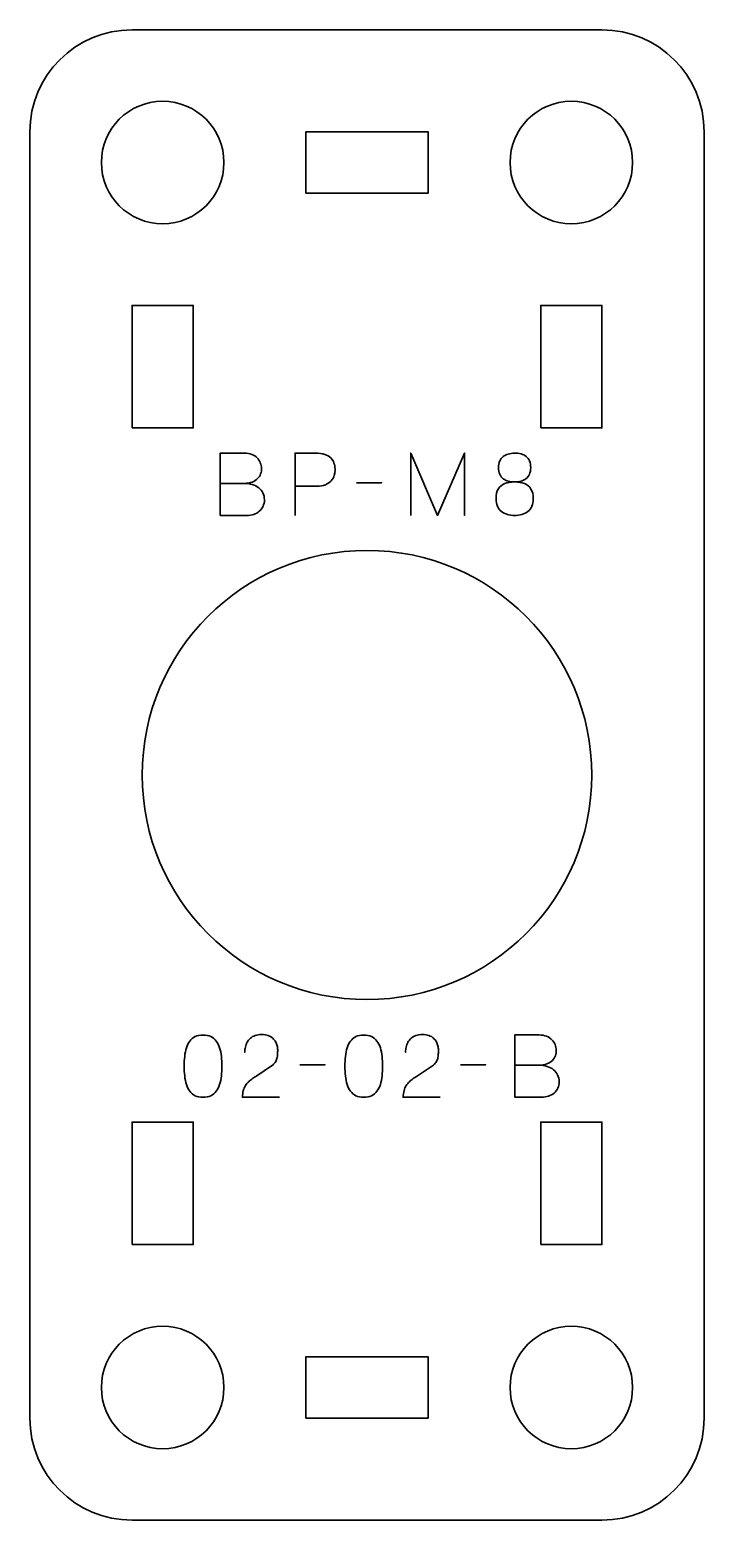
# Model space of a CAD drawing. Header units: centimetres. Extents: x -40 to 171, y -20 to 141.
# Drawn here: x 76.85 to 80.15, y 91.5 to 98.8 of the extents above; entities that cross this region are included whole.
import ezdxf

# ---------------------------------------------------------------- set-up
doc = ezdxf.new("R2010")
doc.units = ezdxf.units.CM
doc.header["$MEASUREMENT"] = 0
doc.layers.add('Layer 1', color=7, linetype='Continuous')

msp = doc.modelspace()

# ---------------------------------------------------------------- linework, layer by layer
at = {"layer": 'Layer 1', "color": 250, "lineweight": 35}
for points, knots in [([(79.65004, 91.50002), (79.65004, 91.50002), (77.35004, 91.50002), (77.35004, 91.50002), (77.35004, 91.50002), (77.07395, 91.50002), (76.85004, 91.72393), (76.85004, 92.00002), (76.85004, 92.00002), (76.85004, 92.00002), (76.85004, 98.30002), (76.85004, 98.30002), (76.85004, 98.30002), (76.85004, 98.57611), (77.07395, 98.80002), (77.35004, 98.80002), (77.35004, 98.80002), (77.35004, 98.80002), (79.65004, 98.80002), (79.65004, 98.80002), (79.65004, 98.80002), (79.92613, 98.80002), (80.15004, 98.57611), (80.15004, 98.30002), (80.15004, 98.30002), (80.15004, 98.30002), (80.15004, 92.00002), (80.15004, 92.00002), (80.15004, 92.00002), (80.15004, 91.72393), (79.92613, 91.50002), (79.65004, 91.50002)], [0, 0, 0, 0, 0.125, 0.125, 0.125, 0.125, 0.25, 0.25, 0.25, 0.25, 0.375, 0.375, 0.375, 0.375, 0.5, 0.5, 0.5, 0.5, 0.625, 0.625, 0.625, 0.625, 0.75, 0.75, 0.75, 0.75, 0.875, 0.875, 0.875, 0.875, 1, 1, 1, 1]), ([(77.20004, 98.15002), (77.20004, 98.31568), (77.33438, 98.45002), (77.50004, 98.45002), (77.50004, 98.45002), (77.6657, 98.45002), (77.80004, 98.31568), (77.80004, 98.15002), (77.80004, 98.15002), (77.80004, 97.98436), (77.6657, 97.85002), (77.50004, 97.85002), (77.50004, 97.85002), (77.33438, 97.85002), (77.20004, 97.98436), (77.20004, 98.15002)], [0, 0, 0, 0, 0.25, 0.25, 0.25, 0.25, 0.5, 0.5, 0.5, 0.5, 0.75, 0.75, 0.75, 0.75, 1, 1, 1, 1]), ([(79.20004, 98.15002), (79.20004, 98.31568), (79.33438, 98.45002), (79.50004, 98.45002), (79.50004, 98.45002), (79.6657, 98.45002), (79.80004, 98.31568), (79.80004, 98.15002), (79.80004, 98.15002), (79.80004, 97.98436), (79.6657, 97.85002), (79.50004, 97.85002), (79.50004, 97.85002), (79.33438, 97.85002), (79.20004, 97.98436), (79.20004, 98.15002)], [0, 0, 0, 0, 0.25, 0.25, 0.25, 0.25, 0.5, 0.5, 0.5, 0.5, 0.75, 0.75, 0.75, 0.75, 1, 1, 1, 1]), ([(78.20004, 98.00002), (78.20004, 98.00002), (78.20004, 98.30002), (78.20004, 98.30002), (78.20004, 98.30002), (78.20004, 98.30002), (78.80004, 98.30002), (78.80004, 98.30002), (78.80004, 98.30002), (78.80004, 98.30002), (78.80004, 98.00002), (78.80004, 98.00002), (78.80004, 98.00002), (78.80004, 98.00002), (78.20004, 98.00002), (78.20004, 98.00002)], [0, 0, 0, 0, 0.25, 0.25, 0.25, 0.25, 0.5, 0.5, 0.5, 0.5, 0.75, 0.75, 0.75, 0.75, 1, 1, 1, 1]), ([(77.35004, 96.85002), (77.35004, 96.85002), (77.35004, 97.45002), (77.35004, 97.45002), (77.35004, 97.45002), (77.35004, 97.45002), (77.65004, 97.45002), (77.65004, 97.45002), (77.65004, 97.45002), (77.65004, 97.45002), (77.65004, 96.85002), (77.65004, 96.85002), (77.65004, 96.85002), (77.65004, 96.85002), (77.35004, 96.85002), (77.35004, 96.85002)], [0, 0, 0, 0, 0.25, 0.25, 0.25, 0.25, 0.5, 0.5, 0.5, 0.5, 0.75, 0.75, 0.75, 0.75, 1, 1, 1, 1]), ([(79.35004, 96.85002), (79.35004, 96.85002), (79.35004, 97.45002), (79.35004, 97.45002), (79.35004, 97.45002), (79.35004, 97.45002), (79.65004, 97.45002), (79.65004, 97.45002), (79.65004, 97.45002), (79.65004, 97.45002), (79.65004, 96.85002), (79.65004, 96.85002), (79.65004, 96.85002), (79.65004, 96.85002), (79.35004, 96.85002), (79.35004, 96.85002)], [0, 0, 0, 0, 0.25, 0.25, 0.25, 0.25, 0.5, 0.5, 0.5, 0.5, 0.75, 0.75, 0.75, 0.75, 1, 1, 1, 1]), ([(78.5, 96.25), (79.10742, 96.25), (79.6, 95.75742), (79.6, 95.15), (79.6, 95.15), (79.6, 94.54258), (79.10742, 94.05), (78.5, 94.05), (78.5, 94.05), (77.89258, 94.05), (77.4, 94.54258), (77.4, 95.15), (77.4, 95.15), (77.4, 95.75742), (77.89258, 96.25), (78.5, 96.25)], [0, 0, 0, 0, 0.25, 0.25, 0.25, 0.25, 0.5, 0.5, 0.5, 0.5, 0.75, 0.75, 0.75, 0.75, 1, 1, 1, 1]), ([(77.35004, 92.85002), (77.35004, 92.85002), (77.35004, 93.45002), (77.35004, 93.45002), (77.35004, 93.45002), (77.35004, 93.45002), (77.65004, 93.45002), (77.65004, 93.45002), (77.65004, 93.45002), (77.65004, 93.45002), (77.65004, 92.85002), (77.65004, 92.85002), (77.65004, 92.85002), (77.65004, 92.85002), (77.35004, 92.85002), (77.35004, 92.85002)], [0, 0, 0, 0, 0.25, 0.25, 0.25, 0.25, 0.5, 0.5, 0.5, 0.5, 0.75, 0.75, 0.75, 0.75, 1, 1, 1, 1]), ([(79.35004, 92.85002), (79.35004, 92.85002), (79.35004, 93.45002), (79.35004, 93.45002), (79.35004, 93.45002), (79.35004, 93.45002), (79.65004, 93.45002), (79.65004, 93.45002), (79.65004, 93.45002), (79.65004, 93.45002), (79.65004, 92.85002), (79.65004, 92.85002), (79.65004, 92.85002), (79.65004, 92.85002), (79.35004, 92.85002), (79.35004, 92.85002)], [0, 0, 0, 0, 0.25, 0.25, 0.25, 0.25, 0.5, 0.5, 0.5, 0.5, 0.75, 0.75, 0.75, 0.75, 1, 1, 1, 1]), ([(77.20004, 92.15002), (77.20004, 92.31568), (77.33438, 92.45002), (77.50004, 92.45002), (77.50004, 92.45002), (77.6657, 92.45002), (77.80004, 92.31568), (77.80004, 92.15002), (77.80004, 92.15002), (77.80004, 91.98436), (77.6657, 91.85002), (77.50004, 91.85002), (77.50004, 91.85002), (77.33438, 91.85002), (77.20004, 91.98436), (77.20004, 92.15002)], [0, 0, 0, 0, 0.25, 0.25, 0.25, 0.25, 0.5, 0.5, 0.5, 0.5, 0.75, 0.75, 0.75, 0.75, 1, 1, 1, 1]), ([(79.20004, 92.15002), (79.20004, 92.31568), (79.33438, 92.45002), (79.50004, 92.45002), (79.50004, 92.45002), (79.6657, 92.45002), (79.80004, 92.31568), (79.80004, 92.15002), (79.80004, 92.15002), (79.80004, 91.98436), (79.6657, 91.85002), (79.50004, 91.85002), (79.50004, 91.85002), (79.33438, 91.85002), (79.20004, 91.98436), (79.20004, 92.15002)], [0, 0, 0, 0, 0.25, 0.25, 0.25, 0.25, 0.5, 0.5, 0.5, 0.5, 0.75, 0.75, 0.75, 0.75, 1, 1, 1, 1]), ([(78.20004, 92.00002), (78.20004, 92.00002), (78.20004, 92.30002), (78.20004, 92.30002), (78.20004, 92.30002), (78.20004, 92.30002), (78.80004, 92.30002), (78.80004, 92.30002), (78.80004, 92.30002), (78.80004, 92.30002), (78.80004, 92.00002), (78.80004, 92.00002), (78.80004, 92.00002), (78.80004, 92.00002), (78.20004, 92.00002), (78.20004, 92.00002)], [0, 0, 0, 0, 0.25, 0.25, 0.25, 0.25, 0.5, 0.5, 0.5, 0.5, 0.75, 0.75, 0.75, 0.75, 1, 1, 1, 1])]:
    msp.add_open_spline(points, degree=3, knots=knots, dxfattribs=at)
at = {"layer": 'Layer 1', "color": 30, "lineweight": 35}
for points, knots in [([(77.78182, 96.5786), (77.78182, 96.5786), (77.89908, 96.5786), (77.89908, 96.5786), (77.89908, 96.5786), (77.91432, 96.57867), (77.9273, 96.58078), (77.93824, 96.58495), (77.93824, 96.58495), (77.94911, 96.58904), (77.95792, 96.59461), (77.96477, 96.6016), (77.96477, 96.6016), (77.97161, 96.60858), (77.97655, 96.61648), (77.97966, 96.62523), (77.97966, 96.62523), (77.98269, 96.63391), (77.9841, 96.64294), (77.98375, 96.65225), (77.98375, 96.65225), (77.98332, 96.66157), (77.98135, 96.6706), (77.97782, 96.67942), (77.97782, 96.67942), (77.97436, 96.68824), (77.96914, 96.69621), (77.9623, 96.70334), (77.9623, 96.70334), (77.95546, 96.71046), (77.94692, 96.71611), (77.93655, 96.72027), (77.93655, 96.72027), (77.92617, 96.7245), (77.91397, 96.72669), (77.89993, 96.72676), (77.89993, 96.72676), (77.89993, 96.72676), (77.78182, 96.72676), (77.78182, 96.72676), (77.78182, 96.72676), (77.78182, 96.72676), (77.78182, 96.42154), (77.78182, 96.42154), (77.78182, 96.42154), (77.78182, 96.42154), (77.91178, 96.42154), (77.91178, 96.42154), (77.91178, 96.42154), (77.92392, 96.42154), (77.93521, 96.4233), (77.94565, 96.42676), (77.94565, 96.42676), (77.95609, 96.43029), (77.96519, 96.4353), (77.97309, 96.442), (77.97309, 96.442), (77.98093, 96.44863), (77.98706, 96.45668), (77.99144, 96.4662), (77.99144, 96.4662), (77.99581, 96.47573), (77.99807, 96.48652), (77.99814, 96.49859), (77.99814, 96.49859), (77.99786, 96.51072), (77.99532, 96.52166), (77.99045, 96.53146), (77.99045, 96.53146), (77.98558, 96.54127), (77.97881, 96.54967), (77.97006, 96.55672), (77.97006, 96.55672), (77.96131, 96.56371), (77.95087, 96.56914), (77.93887, 96.57288), (77.93887, 96.57288), (77.92688, 96.57662), (77.91362, 96.57852), (77.89908, 96.5786), (77.89908, 96.5786), (77.91362, 96.57852), (77.92688, 96.57662), (77.93887, 96.57288), (77.93887, 96.57288), (77.95087, 96.56914), (77.96131, 96.56371), (77.97006, 96.55672), (77.97006, 96.55672), (77.97881, 96.54967), (77.98558, 96.54127), (77.99045, 96.53146), (77.99045, 96.53146), (77.99532, 96.52166), (77.99786, 96.51072), (77.99814, 96.49859), (77.99814, 96.49859), (77.99807, 96.48652), (77.99581, 96.47573), (77.99144, 96.4662), (77.99144, 96.4662), (77.98706, 96.45668), (77.98093, 96.44863), (77.97309, 96.442), (77.97309, 96.442), (77.96519, 96.4353), (77.95609, 96.43029), (77.94565, 96.42676), (77.94565, 96.42676), (77.93521, 96.4233), (77.92392, 96.42154), (77.91178, 96.42154), (77.91178, 96.42154), (77.91178, 96.42154), (77.78182, 96.42154), (77.78182, 96.42154), (77.78182, 96.42154), (77.78182, 96.42154), (77.78182, 96.72676), (77.78182, 96.72676), (77.78182, 96.72676), (77.78182, 96.72676), (77.89993, 96.72676), (77.89993, 96.72676), (77.89993, 96.72676), (77.91397, 96.72669), (77.92617, 96.7245), (77.93655, 96.72027), (77.93655, 96.72027), (77.94692, 96.71611), (77.95546, 96.71046), (77.9623, 96.70334), (77.9623, 96.70334), (77.96914, 96.69621), (77.97436, 96.68824), (77.97782, 96.67942), (77.97782, 96.67942), (77.98135, 96.6706), (77.98332, 96.66157), (77.98375, 96.65225), (77.98375, 96.65225), (77.9841, 96.64294), (77.98269, 96.63391), (77.97966, 96.62523), (77.97966, 96.62523), (77.97655, 96.61648), (77.97161, 96.60858), (77.96477, 96.6016), (77.96477, 96.6016), (77.95792, 96.59461), (77.94911, 96.58904), (77.93824, 96.58495), (77.93824, 96.58495), (77.9273, 96.58078), (77.91432, 96.57867), (77.89908, 96.5786), (77.89908, 96.5786), (77.89908, 96.5786), (77.78182, 96.5786), (77.78182, 96.5786)], [0, 0, 0, 0, 0.025, 0.025, 0.025, 0.025, 0.05, 0.05, 0.05, 0.05, 0.075, 0.075, 0.075, 0.075, 0.1, 0.1, 0.1, 0.1, 0.125, 0.125, 0.125, 0.125, 0.15, 0.15, 0.15, 0.15, 0.175, 0.175, 0.175, 0.175, 0.2, 0.2, 0.2, 0.2, 0.225, 0.225, 0.225, 0.225, 0.25, 0.25, 0.25, 0.25, 0.275, 0.275, 0.275, 0.275, 0.3, 0.3, 0.3, 0.3, 0.325, 0.325, 0.325, 0.325, 0.35, 0.35, 0.35, 0.35, 0.375, 0.375, 0.375, 0.375, 0.4, 0.4, 0.4, 0.4, 0.425, 0.425, 0.425, 0.425, 0.45, 0.45, 0.45, 0.45, 0.475, 0.475, 0.475, 0.475, 0.5, 0.5, 0.5, 0.5, 0.525, 0.525, 0.525, 0.525, 0.55, 0.55, 0.55, 0.55, 0.575, 0.575, 0.575, 0.575, 0.6, 0.6, 0.6, 0.6, 0.625, 0.625, 0.625, 0.625, 0.65, 0.65, 0.65, 0.65, 0.675, 0.675, 0.675, 0.675, 0.7, 0.7, 0.7, 0.7, 0.725, 0.725, 0.725, 0.725, 0.75, 0.75, 0.75, 0.75, 0.775, 0.775, 0.775, 0.775, 0.8, 0.8, 0.8, 0.8, 0.825, 0.825, 0.825, 0.825, 0.85, 0.85, 0.85, 0.85, 0.875, 0.875, 0.875, 0.875, 0.9, 0.9, 0.9, 0.9, 0.925, 0.925, 0.925, 0.925, 0.95, 0.95, 0.95, 0.95, 0.975, 0.975, 0.975, 0.975, 1, 1, 1, 1]), ([(78.148, 96.42154), (78.148, 96.42154), (78.148, 96.72676), (78.148, 96.72676), (78.148, 96.72676), (78.148, 96.72676), (78.24537, 96.72676), (78.24537, 96.72676), (78.24537, 96.72676), (78.26484, 96.72669), (78.28085, 96.7245), (78.29348, 96.72027), (78.29348, 96.72027), (78.30604, 96.71611), (78.31592, 96.71032), (78.32305, 96.70298), (78.32305, 96.70298), (78.33017, 96.69572), (78.33525, 96.68739), (78.33836, 96.67801), (78.33836, 96.67801), (78.34139, 96.66862), (78.34315, 96.65882), (78.34358, 96.64844), (78.34358, 96.64844), (78.34407, 96.63807), (78.34287, 96.62791), (78.34005, 96.61804), (78.34005, 96.61804), (78.33716, 96.60816), (78.33229, 96.5992), (78.3253, 96.59115), (78.3253, 96.59115), (78.31839, 96.58311), (78.30901, 96.57669), (78.29722, 96.57196), (78.29722, 96.57196), (78.28544, 96.56717), (78.27084, 96.56477), (78.25341, 96.56463), (78.25341, 96.56463), (78.25341, 96.56463), (78.148, 96.56463), (78.148, 96.56463), (78.148, 96.56463), (78.148, 96.56463), (78.25341, 96.56463), (78.25341, 96.56463), (78.25341, 96.56463), (78.27048, 96.56477), (78.28495, 96.56717), (78.29666, 96.57196), (78.29666, 96.57196), (78.30844, 96.57669), (78.31783, 96.58311), (78.32488, 96.59115), (78.32488, 96.59115), (78.33187, 96.5992), (78.33688, 96.60816), (78.33984, 96.61804), (78.33984, 96.61804), (78.3428, 96.62791), (78.34407, 96.63807), (78.34358, 96.64844), (78.34358, 96.64844), (78.34315, 96.65882), (78.34139, 96.66862), (78.33822, 96.67801), (78.33822, 96.67801), (78.33511, 96.68739), (78.32989, 96.69572), (78.32276, 96.70298), (78.32276, 96.70298), (78.31557, 96.71032), (78.30569, 96.71611), (78.29313, 96.72027), (78.29313, 96.72027), (78.2805, 96.7245), (78.26463, 96.72669), (78.24537, 96.72676), (78.24537, 96.72676), (78.24537, 96.72676), (78.148, 96.72676), (78.148, 96.72676), (78.148, 96.72676), (78.148, 96.72676), (78.148, 96.42154), (78.148, 96.42154)], [0, 0, 0, 0, 0.0454545, 0.0454545, 0.0454545, 0.0454545, 0.0909091, 0.0909091, 0.0909091, 0.0909091, 0.1363636, 0.1363636, 0.1363636, 0.1363636, 0.1818182, 0.1818182, 0.1818182, 0.1818182, 0.2272727, 0.2272727, 0.2272727, 0.2272727, 0.2727273, 0.2727273, 0.2727273, 0.2727273, 0.3181818, 0.3181818, 0.3181818, 0.3181818, 0.3636364, 0.3636364, 0.3636364, 0.3636364, 0.4090909, 0.4090909, 0.4090909, 0.4090909, 0.4545455, 0.4545455, 0.4545455, 0.4545455, 0.5, 0.5, 0.5, 0.5, 0.5454545, 0.5454545, 0.5454545, 0.5454545, 0.5909091, 0.5909091, 0.5909091, 0.5909091, 0.6363636, 0.6363636, 0.6363636, 0.6363636, 0.6818182, 0.6818182, 0.6818182, 0.6818182, 0.7272727, 0.7272727, 0.7272727, 0.7272727, 0.7727273, 0.7727273, 0.7727273, 0.7727273, 0.8181818, 0.8181818, 0.8181818, 0.8181818, 0.8636364, 0.8636364, 0.8636364, 0.8636364, 0.9090909, 0.9090909, 0.9090909, 0.9090909, 0.9545455, 0.9545455, 0.9545455, 0.9545455, 1, 1, 1, 1]), ([(78.71441, 96.42154), (78.71441, 96.42154), (78.71441, 96.72676), (78.71441, 96.72676), (78.71441, 96.72676), (78.71441, 96.72676), (78.84564, 96.42154), (78.84564, 96.42154), (78.84564, 96.42154), (78.84564, 96.42154), (78.9773, 96.72676), (78.9773, 96.72676), (78.9773, 96.72676), (78.9773, 96.72676), (78.9773, 96.42154), (78.9773, 96.42154), (78.9773, 96.42154), (78.9773, 96.42154), (78.9773, 96.72676), (78.9773, 96.72676), (78.9773, 96.72676), (78.9773, 96.72676), (78.84564, 96.42154), (78.84564, 96.42154), (78.84564, 96.42154), (78.84564, 96.42154), (78.71441, 96.72676), (78.71441, 96.72676), (78.71441, 96.72676), (78.71441, 96.72676), (78.71441, 96.42154), (78.71441, 96.42154)], [0, 0, 0, 0, 0.125, 0.125, 0.125, 0.125, 0.25, 0.25, 0.25, 0.25, 0.375, 0.375, 0.375, 0.375, 0.5, 0.5, 0.5, 0.5, 0.625, 0.625, 0.625, 0.625, 0.75, 0.75, 0.75, 0.75, 0.875, 0.875, 0.875, 0.875, 1, 1, 1, 1]), ([(79.22241, 96.58537), (79.23327, 96.58537), (79.24343, 96.58664), (79.25296, 96.58918), (79.25296, 96.58918), (79.26241, 96.59179), (79.27074, 96.59588), (79.278, 96.60146), (79.278, 96.60146), (79.2852, 96.60703), (79.29084, 96.6143), (79.29494, 96.62326), (79.29494, 96.62326), (79.29903, 96.63215), (79.30107, 96.64294), (79.30114, 96.65564), (79.30114, 96.65564), (79.30107, 96.66834), (79.2991, 96.67921), (79.29522, 96.68824), (79.29522, 96.68824), (79.29134, 96.69727), (79.28583, 96.70468), (79.27878, 96.71039), (79.27878, 96.71039), (79.27172, 96.71604), (79.2634, 96.7202), (79.2538, 96.72281), (79.2538, 96.72281), (79.24428, 96.72542), (79.23376, 96.72655), (79.22241, 96.72634), (79.22241, 96.72634), (79.21105, 96.7262), (79.20053, 96.72471), (79.19101, 96.7221), (79.19101, 96.7221), (79.18141, 96.71942), (79.17309, 96.71533), (79.16603, 96.70976), (79.16603, 96.70976), (79.15898, 96.70418), (79.15347, 96.69692), (79.14959, 96.68803), (79.14959, 96.68803), (79.14571, 96.67907), (79.14374, 96.66834), (79.14367, 96.65564), (79.14367, 96.65564), (79.14374, 96.64294), (79.14578, 96.63215), (79.14988, 96.62326), (79.14988, 96.62326), (79.15397, 96.6143), (79.15961, 96.60703), (79.16688, 96.60146), (79.16688, 96.60146), (79.17408, 96.59588), (79.1824, 96.59179), (79.19186, 96.58918), (79.19186, 96.58918), (79.20138, 96.58664), (79.21154, 96.58537), (79.22241, 96.58537)], [0, 0, 0, 0, 0.0625, 0.0625, 0.0625, 0.0625, 0.125, 0.125, 0.125, 0.125, 0.1875, 0.1875, 0.1875, 0.1875, 0.25, 0.25, 0.25, 0.25, 0.3125, 0.3125, 0.3125, 0.3125, 0.375, 0.375, 0.375, 0.375, 0.4375, 0.4375, 0.4375, 0.4375, 0.5, 0.5, 0.5, 0.5, 0.5625, 0.5625, 0.5625, 0.5625, 0.625, 0.625, 0.625, 0.625, 0.6875, 0.6875, 0.6875, 0.6875, 0.75, 0.75, 0.75, 0.75, 0.8125, 0.8125, 0.8125, 0.8125, 0.875, 0.875, 0.875, 0.875, 0.9375, 0.9375, 0.9375, 0.9375, 1, 1, 1, 1]), ([(79.22241, 96.58537), (79.23327, 96.58537), (79.24343, 96.58664), (79.25296, 96.58918), (79.25296, 96.58918), (79.26241, 96.59179), (79.27074, 96.59588), (79.278, 96.60146), (79.278, 96.60146), (79.2852, 96.60703), (79.29084, 96.6143), (79.29494, 96.62326), (79.29494, 96.62326), (79.29903, 96.63215), (79.30107, 96.64294), (79.30114, 96.65564), (79.30114, 96.65564), (79.30107, 96.66834), (79.2991, 96.67921), (79.29522, 96.68824), (79.29522, 96.68824), (79.29134, 96.69727), (79.28583, 96.70468), (79.27878, 96.71039), (79.27878, 96.71039), (79.27172, 96.71604), (79.2634, 96.7202), (79.2538, 96.72281), (79.2538, 96.72281), (79.24428, 96.72542), (79.23376, 96.72655), (79.22241, 96.72634), (79.22241, 96.72634), (79.21105, 96.7262), (79.20053, 96.72471), (79.19101, 96.7221), (79.19101, 96.7221), (79.18141, 96.71942), (79.17309, 96.71533), (79.16603, 96.70976), (79.16603, 96.70976), (79.15898, 96.70418), (79.15347, 96.69692), (79.14959, 96.68803), (79.14959, 96.68803), (79.14571, 96.67907), (79.14374, 96.66834), (79.14367, 96.65564), (79.14367, 96.65564), (79.14374, 96.64294), (79.14578, 96.63215), (79.14988, 96.62326), (79.14988, 96.62326), (79.15397, 96.6143), (79.15961, 96.60703), (79.16688, 96.60146), (79.16688, 96.60146), (79.17408, 96.59588), (79.1824, 96.59179), (79.19186, 96.58918), (79.19186, 96.58918), (79.20138, 96.58664), (79.21154, 96.58537), (79.22241, 96.58537)], [0, 0, 0, 0, 0.0625, 0.0625, 0.0625, 0.0625, 0.125, 0.125, 0.125, 0.125, 0.1875, 0.1875, 0.1875, 0.1875, 0.25, 0.25, 0.25, 0.25, 0.3125, 0.3125, 0.3125, 0.3125, 0.375, 0.375, 0.375, 0.375, 0.4375, 0.4375, 0.4375, 0.4375, 0.5, 0.5, 0.5, 0.5, 0.5625, 0.5625, 0.5625, 0.5625, 0.625, 0.625, 0.625, 0.625, 0.6875, 0.6875, 0.6875, 0.6875, 0.75, 0.75, 0.75, 0.75, 0.8125, 0.8125, 0.8125, 0.8125, 0.875, 0.875, 0.875, 0.875, 0.9375, 0.9375, 0.9375, 0.9375, 1, 1, 1, 1]), ([(78.44856, 96.58114), (78.44856, 96.58114), (78.57175, 96.58114), (78.57175, 96.58114), (78.57175, 96.58114), (78.57175, 96.58114), (78.44856, 96.58114), (78.44856, 96.58114)], [0, 0, 0, 0, 0.5, 0.5, 0.5, 0.5, 1, 1, 1, 1]), ([(79.22241, 96.42154), (79.23511, 96.42154), (79.24696, 96.42302), (79.25797, 96.42613), (79.25797, 96.42613), (79.26897, 96.42923), (79.27864, 96.4341), (79.28703, 96.44073), (79.28703, 96.44073), (79.29536, 96.44729), (79.30192, 96.45576), (79.30665, 96.4662), (79.30665, 96.4662), (79.31138, 96.47657), (79.31377, 96.48906), (79.31384, 96.50367), (79.31384, 96.50367), (79.3137, 96.52307), (79.30989, 96.5388), (79.30234, 96.5508), (79.30234, 96.5508), (79.2948, 96.56286), (79.28421, 96.57161), (79.27059, 96.57718), (79.27059, 96.57718), (79.25691, 96.58269), (79.24089, 96.58544), (79.22241, 96.58537), (79.22241, 96.58537), (79.20399, 96.58544), (79.1879, 96.58269), (79.17436, 96.57718), (79.17436, 96.57718), (79.16074, 96.57161), (79.15023, 96.56286), (79.14275, 96.5508), (79.14275, 96.5508), (79.13527, 96.5388), (79.13146, 96.52307), (79.13139, 96.50367), (79.13139, 96.50367), (79.13146, 96.48906), (79.13386, 96.47657), (79.13859, 96.4662), (79.13859, 96.4662), (79.14331, 96.45576), (79.1498, 96.44729), (79.1582, 96.44073), (79.1582, 96.44073), (79.16653, 96.4341), (79.17612, 96.42923), (79.18713, 96.42613), (79.18713, 96.42613), (79.19806, 96.42302), (79.20985, 96.42154), (79.22241, 96.42154)], [0, 0, 0, 0, 0.0714286, 0.0714286, 0.0714286, 0.0714286, 0.1428571, 0.1428571, 0.1428571, 0.1428571, 0.2142857, 0.2142857, 0.2142857, 0.2142857, 0.2857143, 0.2857143, 0.2857143, 0.2857143, 0.3571429, 0.3571429, 0.3571429, 0.3571429, 0.4285714, 0.4285714, 0.4285714, 0.4285714, 0.5, 0.5, 0.5, 0.5, 0.5714286, 0.5714286, 0.5714286, 0.5714286, 0.6428571, 0.6428571, 0.6428571, 0.6428571, 0.7142857, 0.7142857, 0.7142857, 0.7142857, 0.7857143, 0.7857143, 0.7857143, 0.7857143, 0.8571429, 0.8571429, 0.8571429, 0.8571429, 0.9285714, 0.9285714, 0.9285714, 0.9285714, 1, 1, 1, 1]), ([(79.22241, 96.42154), (79.23511, 96.42154), (79.24696, 96.42302), (79.25797, 96.42613), (79.25797, 96.42613), (79.26897, 96.42923), (79.27864, 96.4341), (79.28703, 96.44073), (79.28703, 96.44073), (79.29536, 96.44729), (79.30192, 96.45576), (79.30665, 96.4662), (79.30665, 96.4662), (79.31138, 96.47657), (79.31377, 96.48906), (79.31384, 96.50367), (79.31384, 96.50367), (79.3137, 96.52307), (79.30989, 96.5388), (79.30234, 96.5508), (79.30234, 96.5508), (79.2948, 96.56286), (79.28421, 96.57161), (79.27059, 96.57718), (79.27059, 96.57718), (79.25691, 96.58269), (79.24089, 96.58544), (79.22241, 96.58537), (79.22241, 96.58537), (79.20399, 96.58544), (79.1879, 96.58269), (79.17436, 96.57718), (79.17436, 96.57718), (79.16074, 96.57161), (79.15023, 96.56286), (79.14275, 96.5508), (79.14275, 96.5508), (79.13527, 96.5388), (79.13146, 96.52307), (79.13139, 96.50367), (79.13139, 96.50367), (79.13146, 96.48906), (79.13386, 96.47657), (79.13859, 96.4662), (79.13859, 96.4662), (79.14331, 96.45576), (79.1498, 96.44729), (79.1582, 96.44073), (79.1582, 96.44073), (79.16653, 96.4341), (79.17612, 96.42923), (79.18713, 96.42613), (79.18713, 96.42613), (79.19806, 96.42302), (79.20985, 96.42154), (79.22241, 96.42154)], [0, 0, 0, 0, 0.0714286, 0.0714286, 0.0714286, 0.0714286, 0.1428571, 0.1428571, 0.1428571, 0.1428571, 0.2142857, 0.2142857, 0.2142857, 0.2142857, 0.2857143, 0.2857143, 0.2857143, 0.2857143, 0.3571429, 0.3571429, 0.3571429, 0.3571429, 0.4285714, 0.4285714, 0.4285714, 0.4285714, 0.5, 0.5, 0.5, 0.5, 0.5714286, 0.5714286, 0.5714286, 0.5714286, 0.6428571, 0.6428571, 0.6428571, 0.6428571, 0.7142857, 0.7142857, 0.7142857, 0.7142857, 0.7857143, 0.7857143, 0.7857143, 0.7857143, 0.8571429, 0.8571429, 0.8571429, 0.8571429, 0.9285714, 0.9285714, 0.9285714, 0.9285714, 1, 1, 1, 1]), ([(78.07181, 93.57154), (78.07181, 93.57154), (77.8902, 93.57154), (77.8902, 93.57154), (77.8902, 93.57154), (77.89055, 93.58382), (77.8921, 93.59468), (77.89472, 93.604), (77.89472, 93.604), (77.8974, 93.61331), (77.90099, 93.62149), (77.90544, 93.62855), (77.90544, 93.62855), (77.90996, 93.6356), (77.91511, 93.64188), (77.92096, 93.64739), (77.92096, 93.64739), (77.92682, 93.65296), (77.9331, 93.65804), (77.93987, 93.66284), (77.93987, 93.66284), (77.94664, 93.66757), (77.95363, 93.67229), (77.9609, 93.67695), (77.9609, 93.67695), (77.9609, 93.67695), (78.03329, 93.72521), (78.03329, 93.72521), (78.03329, 93.72521), (78.04069, 93.73043), (78.04648, 93.73614), (78.05057, 93.74228), (78.05057, 93.74228), (78.05473, 93.74842), (78.05763, 93.75491), (78.05939, 93.76176), (78.05939, 93.76176), (78.06108, 93.76853), (78.06214, 93.77551), (78.06249, 93.78257), (78.06249, 93.78257), (78.06285, 93.7897), (78.06299, 93.79682), (78.06292, 93.80395), (78.06292, 93.80395), (78.06292, 93.8098), (78.06214, 93.81608), (78.06059, 93.82286), (78.06059, 93.82286), (78.05897, 93.82956), (78.05643, 93.83626), (78.05283, 93.84289), (78.05283, 93.84289), (78.04923, 93.84953), (78.04443, 93.85559), (78.03844, 93.8611), (78.03844, 93.8611), (78.03244, 93.86653), (78.02503, 93.8709), (78.01621, 93.87422), (78.01621, 93.87422), (78.00739, 93.87754), (77.99702, 93.87923), (77.98503, 93.8793), (77.98503, 93.8793), (77.97296, 93.87923), (77.96231, 93.87754), (77.95313, 93.87429), (77.95313, 93.87429), (77.94396, 93.87105), (77.93613, 93.86653), (77.92964, 93.86082), (77.92964, 93.86082), (77.92315, 93.8551), (77.91793, 93.84847), (77.91384, 93.84106), (77.91384, 93.84106), (77.90974, 93.83365), (77.90678, 93.82575), (77.90488, 93.81742), (77.90488, 93.81742), (77.90297, 93.8091), (77.90205, 93.80063), (77.90205, 93.79209), (77.90205, 93.79209), (77.90205, 93.80063), (77.90297, 93.8091), (77.90488, 93.81742), (77.90488, 93.81742), (77.90678, 93.82575), (77.90974, 93.83365), (77.91384, 93.84106), (77.91384, 93.84106), (77.91793, 93.84847), (77.92315, 93.8551), (77.92964, 93.86082), (77.92964, 93.86082), (77.93613, 93.86653), (77.94396, 93.87105), (77.95313, 93.87429), (77.95313, 93.87429), (77.96231, 93.87754), (77.97296, 93.87923), (77.98503, 93.8793), (77.98503, 93.8793), (77.99702, 93.87923), (78.00739, 93.87754), (78.01621, 93.87422), (78.01621, 93.87422), (78.02503, 93.8709), (78.03244, 93.86653), (78.03844, 93.8611), (78.03844, 93.8611), (78.04443, 93.85559), (78.04923, 93.84953), (78.05283, 93.84289), (78.05283, 93.84289), (78.05643, 93.83626), (78.05897, 93.82956), (78.06059, 93.82286), (78.06059, 93.82286), (78.06214, 93.81608), (78.06292, 93.8098), (78.06292, 93.80395), (78.06292, 93.80395), (78.06299, 93.79682), (78.06285, 93.7897), (78.06249, 93.78257), (78.06249, 93.78257), (78.06214, 93.77551), (78.06108, 93.76853), (78.05939, 93.76176), (78.05939, 93.76176), (78.05763, 93.75491), (78.05473, 93.74842), (78.05057, 93.74228), (78.05057, 93.74228), (78.04648, 93.73614), (78.04069, 93.73043), (78.03329, 93.72521), (78.03329, 93.72521), (78.03329, 93.72521), (77.9609, 93.67695), (77.9609, 93.67695), (77.9609, 93.67695), (77.95363, 93.67229), (77.94664, 93.66757), (77.93987, 93.66284), (77.93987, 93.66284), (77.9331, 93.65804), (77.92682, 93.65296), (77.92096, 93.64739), (77.92096, 93.64739), (77.91511, 93.64188), (77.90996, 93.6356), (77.90544, 93.62855), (77.90544, 93.62855), (77.90099, 93.62149), (77.8974, 93.61331), (77.89472, 93.604), (77.89472, 93.604), (77.8921, 93.59468), (77.89055, 93.58382), (77.8902, 93.57154), (77.8902, 93.57154), (77.8902, 93.57154), (78.07181, 93.57154), (78.07181, 93.57154)], [0, 0, 0, 0, 0.0238095, 0.0238095, 0.0238095, 0.0238095, 0.047619, 0.047619, 0.047619, 0.047619, 0.0714286, 0.0714286, 0.0714286, 0.0714286, 0.0952381, 0.0952381, 0.0952381, 0.0952381, 0.1190476, 0.1190476, 0.1190476, 0.1190476, 0.1428571, 0.1428571, 0.1428571, 0.1428571, 0.1666667, 0.1666667, 0.1666667, 0.1666667, 0.1904762, 0.1904762, 0.1904762, 0.1904762, 0.2142857, 0.2142857, 0.2142857, 0.2142857, 0.2380952, 0.2380952, 0.2380952, 0.2380952, 0.2619048, 0.2619048, 0.2619048, 0.2619048, 0.2857143, 0.2857143, 0.2857143, 0.2857143, 0.3095238, 0.3095238, 0.3095238, 0.3095238, 0.3333333, 0.3333333, 0.3333333, 0.3333333, 0.3571429, 0.3571429, 0.3571429, 0.3571429, 0.3809524, 0.3809524, 0.3809524, 0.3809524, 0.4047619, 0.4047619, 0.4047619, 0.4047619, 0.4285714, 0.4285714, 0.4285714, 0.4285714, 0.452381, 0.452381, 0.452381, 0.452381, 0.4761905, 0.4761905, 0.4761905, 0.4761905, 0.5, 0.5, 0.5, 0.5, 0.5238095, 0.5238095, 0.5238095, 0.5238095, 0.547619, 0.547619, 0.547619, 0.547619, 0.5714286, 0.5714286, 0.5714286, 0.5714286, 0.5952381, 0.5952381, 0.5952381, 0.5952381, 0.6190476, 0.6190476, 0.6190476, 0.6190476, 0.6428571, 0.6428571, 0.6428571, 0.6428571, 0.6666667, 0.6666667, 0.6666667, 0.6666667, 0.6904762, 0.6904762, 0.6904762, 0.6904762, 0.7142857, 0.7142857, 0.7142857, 0.7142857, 0.7380952, 0.7380952, 0.7380952, 0.7380952, 0.7619048, 0.7619048, 0.7619048, 0.7619048, 0.7857143, 0.7857143, 0.7857143, 0.7857143, 0.8095238, 0.8095238, 0.8095238, 0.8095238, 0.8333333, 0.8333333, 0.8333333, 0.8333333, 0.8571429, 0.8571429, 0.8571429, 0.8571429, 0.8809524, 0.8809524, 0.8809524, 0.8809524, 0.9047619, 0.9047619, 0.9047619, 0.9047619, 0.9285714, 0.9285714, 0.9285714, 0.9285714, 0.952381, 0.952381, 0.952381, 0.952381, 0.9761905, 0.9761905, 0.9761905, 0.9761905, 1, 1, 1, 1]), ([(78.85835, 93.57154), (78.85835, 93.57154), (78.67674, 93.57154), (78.67674, 93.57154), (78.67674, 93.57154), (78.67709, 93.58382), (78.67864, 93.59468), (78.68126, 93.604), (78.68126, 93.604), (78.68394, 93.61331), (78.68753, 93.62149), (78.69198, 93.62855), (78.69198, 93.62855), (78.6965, 93.6356), (78.70165, 93.64188), (78.7075, 93.64739), (78.7075, 93.64739), (78.71336, 93.65296), (78.71964, 93.65804), (78.72641, 93.66284), (78.72641, 93.66284), (78.73318, 93.66757), (78.74017, 93.67229), (78.74744, 93.67695), (78.74744, 93.67695), (78.74744, 93.67695), (78.81983, 93.72521), (78.81983, 93.72521), (78.81983, 93.72521), (78.82723, 93.73043), (78.83302, 93.73614), (78.83711, 93.74228), (78.83711, 93.74228), (78.84127, 93.74842), (78.84417, 93.75491), (78.84593, 93.76176), (78.84593, 93.76176), (78.84762, 93.76853), (78.84868, 93.77551), (78.84903, 93.78257), (78.84903, 93.78257), (78.84939, 93.7897), (78.84953, 93.79682), (78.84946, 93.80395), (78.84946, 93.80395), (78.84946, 93.8098), (78.84868, 93.81608), (78.84713, 93.82286), (78.84713, 93.82286), (78.84551, 93.82956), (78.84297, 93.83626), (78.83937, 93.84289), (78.83937, 93.84289), (78.83577, 93.84953), (78.83097, 93.85559), (78.82498, 93.8611), (78.82498, 93.8611), (78.81898, 93.86653), (78.81157, 93.8709), (78.80275, 93.87422), (78.80275, 93.87422), (78.79393, 93.87754), (78.78356, 93.87923), (78.77157, 93.8793), (78.77157, 93.8793), (78.7595, 93.87923), (78.74885, 93.87754), (78.73967, 93.87429), (78.73967, 93.87429), (78.7305, 93.87105), (78.72267, 93.86653), (78.71618, 93.86082), (78.71618, 93.86082), (78.70969, 93.8551), (78.70447, 93.84847), (78.70038, 93.84106), (78.70038, 93.84106), (78.69628, 93.83365), (78.69332, 93.82575), (78.69142, 93.81742), (78.69142, 93.81742), (78.68951, 93.8091), (78.68859, 93.80063), (78.68859, 93.79209), (78.68859, 93.79209), (78.68859, 93.80063), (78.68951, 93.8091), (78.69142, 93.81742), (78.69142, 93.81742), (78.69332, 93.82575), (78.69628, 93.83365), (78.70038, 93.84106), (78.70038, 93.84106), (78.70447, 93.84847), (78.70969, 93.8551), (78.71618, 93.86082), (78.71618, 93.86082), (78.72267, 93.86653), (78.7305, 93.87105), (78.73967, 93.87429), (78.73967, 93.87429), (78.74885, 93.87754), (78.7595, 93.87923), (78.77157, 93.8793), (78.77157, 93.8793), (78.78356, 93.87923), (78.79393, 93.87754), (78.80275, 93.87422), (78.80275, 93.87422), (78.81157, 93.8709), (78.81898, 93.86653), (78.82498, 93.8611), (78.82498, 93.8611), (78.83097, 93.85559), (78.83577, 93.84953), (78.83937, 93.84289), (78.83937, 93.84289), (78.84297, 93.83626), (78.84551, 93.82956), (78.84713, 93.82286), (78.84713, 93.82286), (78.84868, 93.81608), (78.84946, 93.8098), (78.84946, 93.80395), (78.84946, 93.80395), (78.84953, 93.79682), (78.84939, 93.7897), (78.84903, 93.78257), (78.84903, 93.78257), (78.84868, 93.77551), (78.84762, 93.76853), (78.84593, 93.76176), (78.84593, 93.76176), (78.84417, 93.75491), (78.84127, 93.74842), (78.83711, 93.74228), (78.83711, 93.74228), (78.83302, 93.73614), (78.82723, 93.73043), (78.81983, 93.72521), (78.81983, 93.72521), (78.81983, 93.72521), (78.74744, 93.67695), (78.74744, 93.67695), (78.74744, 93.67695), (78.74017, 93.67229), (78.73318, 93.66757), (78.72641, 93.66284), (78.72641, 93.66284), (78.71964, 93.65804), (78.71336, 93.65296), (78.7075, 93.64739), (78.7075, 93.64739), (78.70165, 93.64188), (78.6965, 93.6356), (78.69198, 93.62855), (78.69198, 93.62855), (78.68753, 93.62149), (78.68394, 93.61331), (78.68126, 93.604), (78.68126, 93.604), (78.67864, 93.59468), (78.67709, 93.58382), (78.67674, 93.57154), (78.67674, 93.57154), (78.67674, 93.57154), (78.85835, 93.57154), (78.85835, 93.57154)], [0, 0, 0, 0, 0.0238095, 0.0238095, 0.0238095, 0.0238095, 0.047619, 0.047619, 0.047619, 0.047619, 0.0714286, 0.0714286, 0.0714286, 0.0714286, 0.0952381, 0.0952381, 0.0952381, 0.0952381, 0.1190476, 0.1190476, 0.1190476, 0.1190476, 0.1428571, 0.1428571, 0.1428571, 0.1428571, 0.1666667, 0.1666667, 0.1666667, 0.1666667, 0.1904762, 0.1904762, 0.1904762, 0.1904762, 0.2142857, 0.2142857, 0.2142857, 0.2142857, 0.2380952, 0.2380952, 0.2380952, 0.2380952, 0.2619048, 0.2619048, 0.2619048, 0.2619048, 0.2857143, 0.2857143, 0.2857143, 0.2857143, 0.3095238, 0.3095238, 0.3095238, 0.3095238, 0.3333333, 0.3333333, 0.3333333, 0.3333333, 0.3571429, 0.3571429, 0.3571429, 0.3571429, 0.3809524, 0.3809524, 0.3809524, 0.3809524, 0.4047619, 0.4047619, 0.4047619, 0.4047619, 0.4285714, 0.4285714, 0.4285714, 0.4285714, 0.452381, 0.452381, 0.452381, 0.452381, 0.4761905, 0.4761905, 0.4761905, 0.4761905, 0.5, 0.5, 0.5, 0.5, 0.5238095, 0.5238095, 0.5238095, 0.5238095, 0.547619, 0.547619, 0.547619, 0.547619, 0.5714286, 0.5714286, 0.5714286, 0.5714286, 0.5952381, 0.5952381, 0.5952381, 0.5952381, 0.6190476, 0.6190476, 0.6190476, 0.6190476, 0.6428571, 0.6428571, 0.6428571, 0.6428571, 0.6666667, 0.6666667, 0.6666667, 0.6666667, 0.6904762, 0.6904762, 0.6904762, 0.6904762, 0.7142857, 0.7142857, 0.7142857, 0.7142857, 0.7380952, 0.7380952, 0.7380952, 0.7380952, 0.7619048, 0.7619048, 0.7619048, 0.7619048, 0.7857143, 0.7857143, 0.7857143, 0.7857143, 0.8095238, 0.8095238, 0.8095238, 0.8095238, 0.8333333, 0.8333333, 0.8333333, 0.8333333, 0.8571429, 0.8571429, 0.8571429, 0.8571429, 0.8809524, 0.8809524, 0.8809524, 0.8809524, 0.9047619, 0.9047619, 0.9047619, 0.9047619, 0.9285714, 0.9285714, 0.9285714, 0.9285714, 0.952381, 0.952381, 0.952381, 0.952381, 0.9761905, 0.9761905, 0.9761905, 0.9761905, 1, 1, 1, 1]), ([(77.69759, 93.57154), (77.7124, 93.57161), (77.72517, 93.57422), (77.73583, 93.5793), (77.73583, 93.5793), (77.74641, 93.58438), (77.75523, 93.59165), (77.76228, 93.60089), (77.76228, 93.60089), (77.76927, 93.6102), (77.77477, 93.62121), (77.77886, 93.63391), (77.77886, 93.63391), (77.78289, 93.64661), (77.78578, 93.66051), (77.7874, 93.67575), (77.7874, 93.67575), (77.7891, 93.69099), (77.78994, 93.70701), (77.78987, 93.72394), (77.78987, 93.72394), (77.78994, 93.7408), (77.7891, 93.75682), (77.7874, 93.77199), (77.7874, 93.77199), (77.78578, 93.78716), (77.78289, 93.80113), (77.77886, 93.81383), (77.77886, 93.81383), (77.77477, 93.82646), (77.76927, 93.83746), (77.76228, 93.84685), (77.76228, 93.84685), (77.75523, 93.85616), (77.74641, 93.86343), (77.73583, 93.86851), (77.73583, 93.86851), (77.72517, 93.87366), (77.7124, 93.87627), (77.69759, 93.87634), (77.69759, 93.87634), (77.68277, 93.87627), (77.67, 93.87366), (77.65934, 93.86851), (77.65934, 93.86851), (77.64876, 93.86343), (77.63994, 93.85616), (77.63289, 93.84685), (77.63289, 93.84685), (77.6259, 93.83746), (77.6204, 93.82646), (77.61631, 93.81383), (77.61631, 93.81383), (77.61228, 93.80113), (77.60939, 93.78716), (77.60777, 93.77199), (77.60777, 93.77199), (77.60608, 93.75682), (77.60523, 93.7408), (77.6053, 93.72394), (77.6053, 93.72394), (77.60523, 93.70701), (77.60608, 93.69099), (77.60777, 93.67575), (77.60777, 93.67575), (77.60939, 93.66051), (77.61228, 93.64661), (77.61631, 93.63391), (77.61631, 93.63391), (77.6204, 93.62121), (77.6259, 93.6102), (77.63289, 93.60089), (77.63289, 93.60089), (77.63994, 93.59165), (77.64876, 93.58438), (77.65934, 93.5793), (77.65934, 93.5793), (77.67, 93.57422), (77.68277, 93.57161), (77.69759, 93.57154)], [0, 0, 0, 0, 0.05, 0.05, 0.05, 0.05, 0.1, 0.1, 0.1, 0.1, 0.15, 0.15, 0.15, 0.15, 0.2, 0.2, 0.2, 0.2, 0.25, 0.25, 0.25, 0.25, 0.3, 0.3, 0.3, 0.3, 0.35, 0.35, 0.35, 0.35, 0.4, 0.4, 0.4, 0.4, 0.45, 0.45, 0.45, 0.45, 0.5, 0.5, 0.5, 0.5, 0.55, 0.55, 0.55, 0.55, 0.6, 0.6, 0.6, 0.6, 0.65, 0.65, 0.65, 0.65, 0.7, 0.7, 0.7, 0.7, 0.75, 0.75, 0.75, 0.75, 0.8, 0.8, 0.8, 0.8, 0.85, 0.85, 0.85, 0.85, 0.9, 0.9, 0.9, 0.9, 0.95, 0.95, 0.95, 0.95, 1, 1, 1, 1]), ([(77.69759, 93.57154), (77.7124, 93.57161), (77.72517, 93.57422), (77.73583, 93.5793), (77.73583, 93.5793), (77.74641, 93.58438), (77.75523, 93.59165), (77.76228, 93.60089), (77.76228, 93.60089), (77.76927, 93.6102), (77.77477, 93.62121), (77.77886, 93.63391), (77.77886, 93.63391), (77.78289, 93.64661), (77.78578, 93.66051), (77.7874, 93.67575), (77.7874, 93.67575), (77.7891, 93.69099), (77.78994, 93.70701), (77.78987, 93.72394), (77.78987, 93.72394), (77.78994, 93.7408), (77.7891, 93.75682), (77.7874, 93.77199), (77.7874, 93.77199), (77.78578, 93.78716), (77.78289, 93.80113), (77.77886, 93.81383), (77.77886, 93.81383), (77.77477, 93.82646), (77.76927, 93.83746), (77.76228, 93.84685), (77.76228, 93.84685), (77.75523, 93.85616), (77.74641, 93.86343), (77.73583, 93.86851), (77.73583, 93.86851), (77.72517, 93.87366), (77.7124, 93.87627), (77.69759, 93.87634), (77.69759, 93.87634), (77.68277, 93.87627), (77.67, 93.87366), (77.65934, 93.86851), (77.65934, 93.86851), (77.64876, 93.86343), (77.63994, 93.85616), (77.63289, 93.84685), (77.63289, 93.84685), (77.6259, 93.83746), (77.6204, 93.82646), (77.61631, 93.81383), (77.61631, 93.81383), (77.61228, 93.80113), (77.60939, 93.78716), (77.60777, 93.77199), (77.60777, 93.77199), (77.60608, 93.75682), (77.60523, 93.7408), (77.6053, 93.72394), (77.6053, 93.72394), (77.60523, 93.70701), (77.60608, 93.69099), (77.60777, 93.67575), (77.60777, 93.67575), (77.60939, 93.66051), (77.61228, 93.64661), (77.61631, 93.63391), (77.61631, 93.63391), (77.6204, 93.62121), (77.6259, 93.6102), (77.63289, 93.60089), (77.63289, 93.60089), (77.63994, 93.59165), (77.64876, 93.58438), (77.65934, 93.5793), (77.65934, 93.5793), (77.67, 93.57422), (77.68277, 93.57161), (77.69759, 93.57154)], [0, 0, 0, 0, 0.05, 0.05, 0.05, 0.05, 0.1, 0.1, 0.1, 0.1, 0.15, 0.15, 0.15, 0.15, 0.2, 0.2, 0.2, 0.2, 0.25, 0.25, 0.25, 0.25, 0.3, 0.3, 0.3, 0.3, 0.35, 0.35, 0.35, 0.35, 0.4, 0.4, 0.4, 0.4, 0.45, 0.45, 0.45, 0.45, 0.5, 0.5, 0.5, 0.5, 0.55, 0.55, 0.55, 0.55, 0.6, 0.6, 0.6, 0.6, 0.65, 0.65, 0.65, 0.65, 0.7, 0.7, 0.7, 0.7, 0.75, 0.75, 0.75, 0.75, 0.8, 0.8, 0.8, 0.8, 0.85, 0.85, 0.85, 0.85, 0.9, 0.9, 0.9, 0.9, 0.95, 0.95, 0.95, 0.95, 1, 1, 1, 1]), ([(78.48413, 93.57154), (78.49894, 93.57161), (78.51171, 93.57422), (78.52237, 93.5793), (78.52237, 93.5793), (78.53295, 93.58438), (78.54177, 93.59165), (78.54882, 93.60089), (78.54882, 93.60089), (78.55581, 93.6102), (78.56131, 93.62121), (78.5654, 93.63391), (78.5654, 93.63391), (78.56943, 93.64661), (78.57232, 93.66051), (78.57394, 93.67575), (78.57394, 93.67575), (78.57564, 93.69099), (78.57648, 93.70701), (78.57641, 93.72394), (78.57641, 93.72394), (78.57648, 93.7408), (78.57564, 93.75682), (78.57394, 93.77199), (78.57394, 93.77199), (78.57232, 93.78716), (78.56943, 93.80113), (78.5654, 93.81383), (78.5654, 93.81383), (78.56131, 93.82646), (78.55581, 93.83746), (78.54882, 93.84685), (78.54882, 93.84685), (78.54177, 93.85616), (78.53295, 93.86343), (78.52237, 93.86851), (78.52237, 93.86851), (78.51171, 93.87366), (78.49894, 93.87627), (78.48413, 93.87634), (78.48413, 93.87634), (78.46931, 93.87627), (78.45654, 93.87366), (78.44588, 93.86851), (78.44588, 93.86851), (78.4353, 93.86343), (78.42648, 93.85616), (78.41943, 93.84685), (78.41943, 93.84685), (78.41244, 93.83746), (78.40694, 93.82646), (78.40285, 93.81383), (78.40285, 93.81383), (78.39882, 93.80113), (78.39593, 93.78716), (78.39431, 93.77199), (78.39431, 93.77199), (78.39262, 93.75682), (78.39177, 93.7408), (78.39184, 93.72394), (78.39184, 93.72394), (78.39177, 93.70701), (78.39262, 93.69099), (78.39431, 93.67575), (78.39431, 93.67575), (78.39593, 93.66051), (78.39882, 93.64661), (78.40285, 93.63391), (78.40285, 93.63391), (78.40694, 93.62121), (78.41244, 93.6102), (78.41943, 93.60089), (78.41943, 93.60089), (78.42648, 93.59165), (78.4353, 93.58438), (78.44588, 93.5793), (78.44588, 93.5793), (78.45654, 93.57422), (78.46931, 93.57161), (78.48413, 93.57154)], [0, 0, 0, 0, 0.05, 0.05, 0.05, 0.05, 0.1, 0.1, 0.1, 0.1, 0.15, 0.15, 0.15, 0.15, 0.2, 0.2, 0.2, 0.2, 0.25, 0.25, 0.25, 0.25, 0.3, 0.3, 0.3, 0.3, 0.35, 0.35, 0.35, 0.35, 0.4, 0.4, 0.4, 0.4, 0.45, 0.45, 0.45, 0.45, 0.5, 0.5, 0.5, 0.5, 0.55, 0.55, 0.55, 0.55, 0.6, 0.6, 0.6, 0.6, 0.65, 0.65, 0.65, 0.65, 0.7, 0.7, 0.7, 0.7, 0.75, 0.75, 0.75, 0.75, 0.8, 0.8, 0.8, 0.8, 0.85, 0.85, 0.85, 0.85, 0.9, 0.9, 0.9, 0.9, 0.95, 0.95, 0.95, 0.95, 1, 1, 1, 1]), ([(78.48413, 93.57154), (78.49894, 93.57161), (78.51171, 93.57422), (78.52237, 93.5793), (78.52237, 93.5793), (78.53295, 93.58438), (78.54177, 93.59165), (78.54882, 93.60089), (78.54882, 93.60089), (78.55581, 93.6102), (78.56131, 93.62121), (78.5654, 93.63391), (78.5654, 93.63391), (78.56943, 93.64661), (78.57232, 93.66051), (78.57394, 93.67575), (78.57394, 93.67575), (78.57564, 93.69099), (78.57648, 93.70701), (78.57641, 93.72394), (78.57641, 93.72394), (78.57648, 93.7408), (78.57564, 93.75682), (78.57394, 93.77199), (78.57394, 93.77199), (78.57232, 93.78716), (78.56943, 93.80113), (78.5654, 93.81383), (78.5654, 93.81383), (78.56131, 93.82646), (78.55581, 93.83746), (78.54882, 93.84685), (78.54882, 93.84685), (78.54177, 93.85616), (78.53295, 93.86343), (78.52237, 93.86851), (78.52237, 93.86851), (78.51171, 93.87366), (78.49894, 93.87627), (78.48413, 93.87634), (78.48413, 93.87634), (78.46931, 93.87627), (78.45654, 93.87366), (78.44588, 93.86851), (78.44588, 93.86851), (78.4353, 93.86343), (78.42648, 93.85616), (78.41943, 93.84685), (78.41943, 93.84685), (78.41244, 93.83746), (78.40694, 93.82646), (78.40285, 93.81383), (78.40285, 93.81383), (78.39882, 93.80113), (78.39593, 93.78716), (78.39431, 93.77199), (78.39431, 93.77199), (78.39262, 93.75682), (78.39177, 93.7408), (78.39184, 93.72394), (78.39184, 93.72394), (78.39177, 93.70701), (78.39262, 93.69099), (78.39431, 93.67575), (78.39431, 93.67575), (78.39593, 93.66051), (78.39882, 93.64661), (78.40285, 93.63391), (78.40285, 93.63391), (78.40694, 93.62121), (78.41244, 93.6102), (78.41943, 93.60089), (78.41943, 93.60089), (78.42648, 93.59165), (78.4353, 93.58438), (78.44588, 93.5793), (78.44588, 93.5793), (78.45654, 93.57422), (78.46931, 93.57161), (78.48413, 93.57154)], [0, 0, 0, 0, 0.05, 0.05, 0.05, 0.05, 0.1, 0.1, 0.1, 0.1, 0.15, 0.15, 0.15, 0.15, 0.2, 0.2, 0.2, 0.2, 0.25, 0.25, 0.25, 0.25, 0.3, 0.3, 0.3, 0.3, 0.35, 0.35, 0.35, 0.35, 0.4, 0.4, 0.4, 0.4, 0.45, 0.45, 0.45, 0.45, 0.5, 0.5, 0.5, 0.5, 0.55, 0.55, 0.55, 0.55, 0.6, 0.6, 0.6, 0.6, 0.65, 0.65, 0.65, 0.65, 0.7, 0.7, 0.7, 0.7, 0.75, 0.75, 0.75, 0.75, 0.8, 0.8, 0.8, 0.8, 0.85, 0.85, 0.85, 0.85, 0.9, 0.9, 0.9, 0.9, 0.95, 0.95, 0.95, 0.95, 1, 1, 1, 1]), ([(79.2241, 93.7286), (79.2241, 93.7286), (79.34136, 93.7286), (79.34136, 93.7286), (79.34136, 93.7286), (79.3566, 93.72867), (79.36958, 93.73078), (79.38052, 93.73495), (79.38052, 93.73495), (79.39139, 93.73904), (79.4002, 93.74461), (79.40705, 93.7516), (79.40705, 93.7516), (79.41389, 93.75858), (79.41883, 93.76648), (79.42194, 93.77523), (79.42194, 93.77523), (79.42497, 93.78391), (79.42638, 93.79294), (79.42603, 93.80225), (79.42603, 93.80225), (79.4256, 93.81157), (79.42363, 93.8206), (79.4201, 93.82942), (79.4201, 93.82942), (79.41664, 93.83824), (79.41142, 93.84621), (79.40458, 93.85334), (79.40458, 93.85334), (79.39774, 93.86046), (79.3892, 93.86611), (79.37883, 93.87027), (79.37883, 93.87027), (79.36845, 93.8745), (79.35625, 93.87669), (79.34221, 93.87676), (79.34221, 93.87676), (79.34221, 93.87676), (79.2241, 93.87676), (79.2241, 93.87676), (79.2241, 93.87676), (79.2241, 93.87676), (79.2241, 93.57154), (79.2241, 93.57154), (79.2241, 93.57154), (79.2241, 93.57154), (79.35406, 93.57154), (79.35406, 93.57154), (79.35406, 93.57154), (79.3662, 93.57154), (79.37749, 93.5733), (79.38793, 93.57676), (79.38793, 93.57676), (79.39837, 93.58029), (79.40747, 93.5853), (79.41537, 93.592), (79.41537, 93.592), (79.42321, 93.59863), (79.42934, 93.60668), (79.43372, 93.6162), (79.43372, 93.6162), (79.43809, 93.62573), (79.44035, 93.63652), (79.44042, 93.64859), (79.44042, 93.64859), (79.44014, 93.66072), (79.4376, 93.67166), (79.43273, 93.68146), (79.43273, 93.68146), (79.42786, 93.69127), (79.42109, 93.69967), (79.41234, 93.70672), (79.41234, 93.70672), (79.40359, 93.71371), (79.39315, 93.71914), (79.38115, 93.72288), (79.38115, 93.72288), (79.36916, 93.72662), (79.3559, 93.72852), (79.34136, 93.7286), (79.34136, 93.7286), (79.3559, 93.72852), (79.36916, 93.72662), (79.38115, 93.72288), (79.38115, 93.72288), (79.39315, 93.71914), (79.40359, 93.71371), (79.41234, 93.70672), (79.41234, 93.70672), (79.42109, 93.69967), (79.42786, 93.69127), (79.43273, 93.68146), (79.43273, 93.68146), (79.4376, 93.67166), (79.44014, 93.66072), (79.44042, 93.64859), (79.44042, 93.64859), (79.44035, 93.63652), (79.43809, 93.62573), (79.43372, 93.6162), (79.43372, 93.6162), (79.42934, 93.60668), (79.42321, 93.59863), (79.41537, 93.592), (79.41537, 93.592), (79.40747, 93.5853), (79.39837, 93.58029), (79.38793, 93.57676), (79.38793, 93.57676), (79.37749, 93.5733), (79.3662, 93.57154), (79.35406, 93.57154), (79.35406, 93.57154), (79.35406, 93.57154), (79.2241, 93.57154), (79.2241, 93.57154), (79.2241, 93.57154), (79.2241, 93.57154), (79.2241, 93.87676), (79.2241, 93.87676), (79.2241, 93.87676), (79.2241, 93.87676), (79.34221, 93.87676), (79.34221, 93.87676), (79.34221, 93.87676), (79.35625, 93.87669), (79.36845, 93.8745), (79.37883, 93.87027), (79.37883, 93.87027), (79.3892, 93.86611), (79.39774, 93.86046), (79.40458, 93.85334), (79.40458, 93.85334), (79.41142, 93.84621), (79.41664, 93.83824), (79.4201, 93.82942), (79.4201, 93.82942), (79.42363, 93.8206), (79.4256, 93.81157), (79.42603, 93.80225), (79.42603, 93.80225), (79.42638, 93.79294), (79.42497, 93.78391), (79.42194, 93.77523), (79.42194, 93.77523), (79.41883, 93.76648), (79.41389, 93.75858), (79.40705, 93.7516), (79.40705, 93.7516), (79.4002, 93.74461), (79.39139, 93.73904), (79.38052, 93.73495), (79.38052, 93.73495), (79.36958, 93.73078), (79.3566, 93.72867), (79.34136, 93.7286), (79.34136, 93.7286), (79.34136, 93.7286), (79.2241, 93.7286), (79.2241, 93.7286)], [0, 0, 0, 0, 0.025, 0.025, 0.025, 0.025, 0.05, 0.05, 0.05, 0.05, 0.075, 0.075, 0.075, 0.075, 0.1, 0.1, 0.1, 0.1, 0.125, 0.125, 0.125, 0.125, 0.15, 0.15, 0.15, 0.15, 0.175, 0.175, 0.175, 0.175, 0.2, 0.2, 0.2, 0.2, 0.225, 0.225, 0.225, 0.225, 0.25, 0.25, 0.25, 0.25, 0.275, 0.275, 0.275, 0.275, 0.3, 0.3, 0.3, 0.3, 0.325, 0.325, 0.325, 0.325, 0.35, 0.35, 0.35, 0.35, 0.375, 0.375, 0.375, 0.375, 0.4, 0.4, 0.4, 0.4, 0.425, 0.425, 0.425, 0.425, 0.45, 0.45, 0.45, 0.45, 0.475, 0.475, 0.475, 0.475, 0.5, 0.5, 0.5, 0.5, 0.525, 0.525, 0.525, 0.525, 0.55, 0.55, 0.55, 0.55, 0.575, 0.575, 0.575, 0.575, 0.6, 0.6, 0.6, 0.6, 0.625, 0.625, 0.625, 0.625, 0.65, 0.65, 0.65, 0.65, 0.675, 0.675, 0.675, 0.675, 0.7, 0.7, 0.7, 0.7, 0.725, 0.725, 0.725, 0.725, 0.75, 0.75, 0.75, 0.75, 0.775, 0.775, 0.775, 0.775, 0.8, 0.8, 0.8, 0.8, 0.825, 0.825, 0.825, 0.825, 0.85, 0.85, 0.85, 0.85, 0.875, 0.875, 0.875, 0.875, 0.9, 0.9, 0.9, 0.9, 0.925, 0.925, 0.925, 0.925, 0.95, 0.95, 0.95, 0.95, 0.975, 0.975, 0.975, 0.975, 1, 1, 1, 1]), ([(78.17171, 93.73114), (78.17171, 93.73114), (78.2949, 93.73114), (78.2949, 93.73114), (78.2949, 93.73114), (78.2949, 93.73114), (78.17171, 93.73114), (78.17171, 93.73114)], [0, 0, 0, 0, 0.5, 0.5, 0.5, 0.5, 1, 1, 1, 1]), ([(78.95825, 93.73114), (78.95825, 93.73114), (79.08144, 93.73114), (79.08144, 93.73114), (79.08144, 93.73114), (79.08144, 93.73114), (78.95825, 93.73114), (78.95825, 93.73114)], [0, 0, 0, 0, 0.5, 0.5, 0.5, 0.5, 1, 1, 1, 1])]:
    msp.add_open_spline(points, degree=3, knots=knots, dxfattribs=at)

doc.saveas('drawing.dxf')
